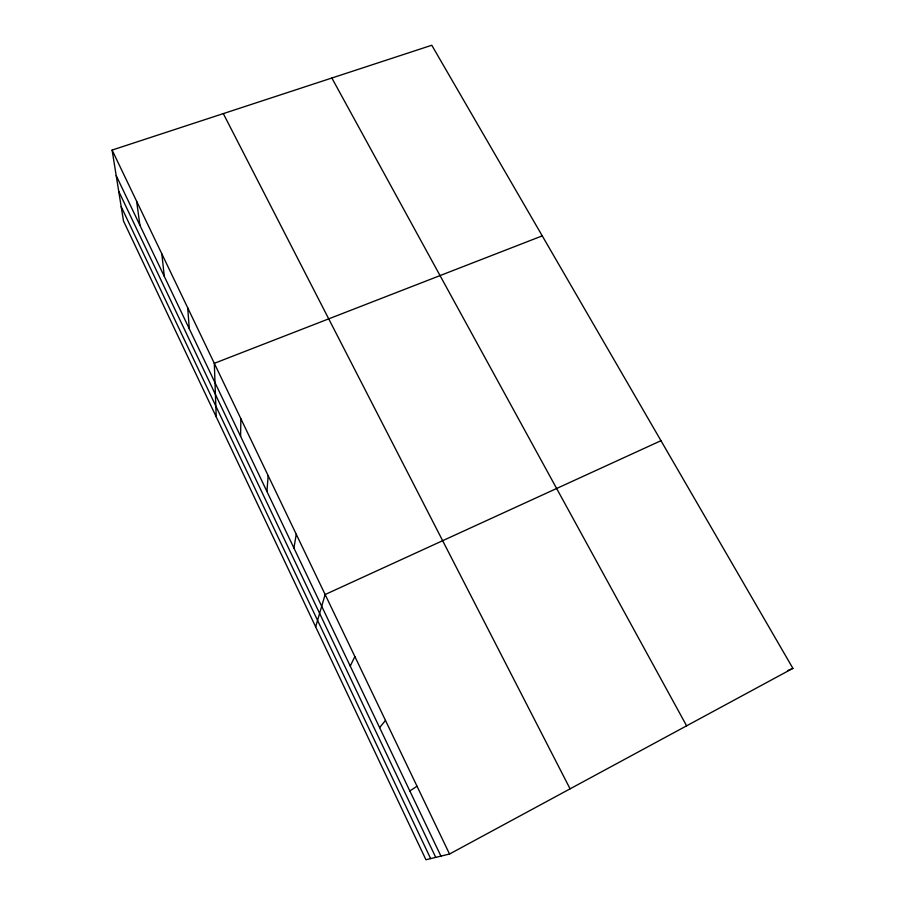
<?xml version="1.0" encoding="UTF-8"?>
<svg xmlns="http://www.w3.org/2000/svg" width="905" height="905" viewBox="0 0 905 905"><rect width="100%" height="100%" fill="white"/><g stroke="black" fill="none" stroke-linecap="round" stroke-linejoin="round"><path stroke-width="1.36" d="M240.606 436.323L240.866 418.721M266.907 491.438L268.174 475.679M293.933 548.057L296.252 534.255M315.664 626.837L325.133 594.528L660.967 440.701M350.246 666.08L354.873 656.555M379.614 727.62L385.485 720.425M409.829 790.936L417.024 786.219M449.525 854.026L792.904 668.354L431.776 45.25L112.096 150.072L123.487 220.99L425.938 859.75L449.525 854.026L112.096 150.072M787.825 670.526L792.904 668.354M542.253 235.866L214.315 363.324L216.216 416.82M331.852 78.022L686.612 725.833M223.309 113.611L570.082 788.832M116.202 175.627L440.927 856.107M118.713 191.249L435.735 857.374M121.191 206.657L430.644 858.607M136.621 201.227L139.936 225.368M161.803 253.785L164.303 276.421M187.697 307.791L189.315 328.832"/></g></svg>
